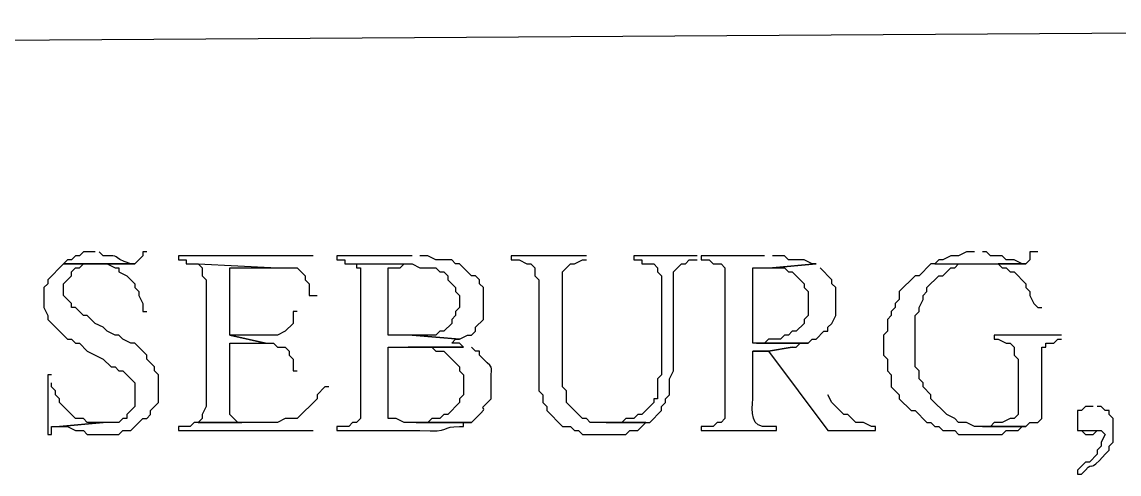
# Model space of a CAD drawing. Header units: metres. Extents: x 45 to 1207, y 17 to 774.
# Drawn here: x 1028.8 to 1095.2, y 189.4 to 216.7 of the extents above; entities that cross this region are included whole.
import ezdxf

# ---------------------------------------------------------------- set-up
doc = ezdxf.new("R2010")
doc.units = ezdxf.units.M

msp = doc.modelspace()

# ---------------------------------------------------------------- linework, layer by layer
for p, q in [((1205.76, 216.72), (936.72, 215.04)), ((1205.76, 216.72), (936.72, 215.04)), ((1032.48, 202.8), (1032.24, 202.56)), ((1033.2, 202.8), (1032.48, 202.8)), ((1033.68, 202.56), (1033.44, 202.8)), ((1036.32, 202.8), (1036.08, 202.8)), ((1036.08, 202.8), (1036.08, 202.56)), ((1086, 202.8), (1085.52, 202.56)), ((1086.48, 202.8), (1086, 202.8)), ((1087.2, 202.8), (1086.96, 202.8)), ((1087.44, 202.56), (1087.2, 202.8)), ((1090.32, 202.8), (1089.84, 202.8)), ((1089.84, 202.8), (1089.84, 202.32)), ((1031.52, 202.32), (1031.28, 202.08)), ((1031.76, 202.32), (1031.52, 202.32)), ((1032, 202.56), (1031.76, 202.32)), ((1032.24, 202.56), (1032, 202.56)), ((1036.08, 202.56), (1035.6, 202.08)), ((1046.4, 202.56), (1038.24, 202.56)), ((1038.24, 202.56), (1038.24, 202.32)), ((1038.24, 202.32), (1038.72, 202.32)), ((1038.72, 202.32), (1038.72, 202.08)), ((1052.4, 202.56), (1047.84, 202.56)), ((1047.84, 202.56), (1047.84, 202.32)), ((1047.84, 202.32), (1048.32, 202.32)), ((1048.32, 202.32), (1048.32, 202.08)), ((1053.36, 202.56), (1052.88, 202.56)), ((1053.84, 202.32), (1053.36, 202.56)), ((1054.8, 202.32), (1053.84, 202.32)), ((1055.04, 202.08), (1054.8, 202.32)), ((1062.96, 202.56), (1058.4, 202.56)), ((1058.4, 202.56), (1058.4, 202.32)), ((1058.4, 202.32), (1058.88, 202.32)), ((1058.88, 202.32), (1059.36, 202.08)), ((1062.24, 202.08), (1062.72, 202.32)), ((1062.72, 202.32), (1062.96, 202.32)), ((1069.68, 202.56), (1065.84, 202.56)), ((1065.84, 202.56), (1065.84, 202.32)), ((1065.84, 202.32), (1066.32, 202.32)), ((1066.32, 202.32), (1066.32, 202.08)), ((1068.96, 202.08), (1069.2, 202.32)), ((1069.2, 202.32), (1069.68, 202.32)), ((1073.76, 202.56), (1069.92, 202.56)), ((1069.92, 202.56), (1069.92, 202.32)), ((1069.92, 202.32), (1070.4, 202.32)), ((1070.4, 202.32), (1070.64, 202.08)), ((1074.96, 202.56), (1074.24, 202.56)), ((1075.2, 202.32), (1074.96, 202.56)), ((1076.16, 202.32), (1075.2, 202.32)), ((1076.64, 202.08), (1076.16, 202.32)), ((1084.32, 202.32), (1084.08, 202.08)), ((1084.56, 202.32), (1084.32, 202.32)), ((1085.04, 202.56), (1084.56, 202.32)), ((1085.52, 202.56), (1085.04, 202.56)), ((1088.16, 202.56), (1087.44, 202.56)), ((1088.4, 202.32), (1088.16, 202.56)), ((1088.88, 202.32), (1088.4, 202.32)), ((1089.36, 202.08), (1088.88, 202.32)), ((1089.84, 202.32), (1089.6, 202.08)), ((1031.28, 202.08), (1030.32, 201.12)), ((1035.6, 202.08), (1031.28, 202.08)), ((1031.28, 202.08), (1033.92, 202.08)), ((1031.28, 202.08), (1035.6, 202.08)), ((1031.76, 201.6), (1032, 201.84)), ((1031.76, 201.36), (1031.76, 201.6)), ((1032, 201.84), (1032.24, 201.84)), ((1032.24, 201.84), (1032.48, 202.08)), ((1032.48, 202.08), (1033.2, 202.08)), ((1033.92, 202.08), (1034.4, 201.84)), ((1034.4, 201.84), (1034.64, 201.84)), ((1034.64, 201.84), (1034.64, 201.6)), ((1034.64, 201.6), (1035.12, 201.36)), ((1035.6, 202.08), (1035.36, 202.08)), ((1038.72, 202.08), (1039.44, 202.08)), ((1039.44, 202.08), (1039.68, 201.84)), ((1039.44, 202.08), (1044.24, 201.84)), ((1039.68, 201.84), (1039.68, 201.36)), ((1041.36, 197.76), (1041.36, 201.84)), ((1041.36, 201.84), (1044.24, 201.84)), ((1044.24, 201.84), (1045.44, 201.84)), ((1045.44, 201.84), (1045.92, 201.36)), ((1048.32, 202.08), (1052.4, 202.08)), ((1049.04, 202.08), (1049.04, 201.84)), ((1049.04, 201.84), (1049.28, 201.84)), ((1049.28, 201.84), (1049.28, 192.72)), ((1050.96, 197.76), (1050.96, 201.84)), ((1050.96, 201.84), (1051.68, 201.84)), ((1051.68, 201.84), (1051.92, 202.08)), ((1051.92, 202.08), (1052.16, 202.08)), ((1052.4, 202.08), (1052.88, 201.84)), ((1052.88, 201.84), (1053.84, 201.84)), ((1053.84, 201.84), (1054.08, 201.6)), ((1054.08, 201.6), (1054.32, 201.6)), ((1054.32, 201.6), (1054.56, 201.36)), ((1055.28, 202.08), (1055.04, 202.08)), ((1056, 201.36), (1055.28, 202.08)), ((1059.36, 202.08), (1059.6, 202.08)), ((1059.6, 202.08), (1059.84, 201.84)), ((1059.84, 201.84), (1059.84, 201.36)), ((1061.52, 201.6), (1062, 202.08)), ((1061.52, 194.64), (1061.52, 201.6)), ((1062, 202.08), (1062.24, 202.08)), ((1066.32, 202.08), (1067.04, 202.08)), ((1067.04, 202.08), (1067.28, 201.84)), ((1067.28, 201.84), (1067.28, 201.6)), ((1067.28, 201.6), (1067.52, 201.36)), ((1068.24, 201.6), (1068.72, 202.08)), ((1068.24, 195.6), (1068.24, 201.6)), ((1068.72, 202.08), (1068.96, 202.08)), ((1070.64, 202.08), (1071.12, 202.08)), ((1071.12, 202.08), (1071.36, 201.84)), ((1071.36, 201.84), (1071.36, 192.72)), ((1073.04, 197.28), (1073.04, 201.84)), ((1073.04, 201.84), (1074.24, 201.84)), ((1076.88, 202.08), (1074.24, 201.84)), ((1074.24, 201.84), (1076.88, 202.08)), ((1074.24, 201.84), (1074.96, 201.84)), ((1074.96, 201.84), (1075.2, 201.6)), ((1075.2, 201.6), (1075.44, 201.6)), ((1075.44, 201.6), (1076.16, 200.88)), ((1076.88, 202.08), (1076.64, 202.08)), ((1077.84, 201.12), (1077.12, 201.84)), ((1083.84, 202.08), (1083.12, 201.36)), ((1084.08, 202.08), (1083.84, 202.08)), ((1084.08, 202.08), (1089.6, 202.08)), ((1084.56, 201.36), (1085.04, 201.84)), ((1085.04, 201.84), (1085.28, 201.84)), ((1085.28, 201.84), (1085.52, 202.08)), ((1085.52, 202.08), (1086.72, 202.08)), ((1089.6, 202.08), (1087.92, 202.08)), ((1087.92, 202.08), (1088.16, 201.84)), ((1088.16, 201.84), (1088.4, 201.84)), ((1088.4, 201.84), (1088.64, 201.6)), ((1088.64, 201.6), (1088.88, 201.6)), ((1088.88, 201.6), (1089.6, 200.88)), ((1089.6, 202.08), (1089.36, 202.08)), ((1030.32, 200.88), (1030.08, 200.64)), ((1030.32, 201.12), (1030.32, 200.88)), ((1031.28, 200.88), (1031.76, 201.36)), ((1031.28, 200.16), (1031.28, 200.88)), ((1035.12, 201.36), (1035.6, 200.88)), ((1035.6, 200.88), (1035.6, 200.64)), ((1039.68, 201.36), (1039.92, 201.12)), ((1039.92, 201.12), (1039.92, 193.44)), ((1045.92, 201.36), (1045.92, 201.12)), ((1045.92, 201.12), (1046.16, 200.88)), ((1046.16, 200.88), (1046.16, 200.16)), ((1054.56, 201.36), (1054.56, 201.12)), ((1054.56, 201.12), (1055.04, 200.64)), ((1056.24, 201.36), (1056, 201.36)), ((1056.48, 201.12), (1056.24, 201.36)), ((1056.48, 200.88), (1056.48, 201.12)), ((1056.72, 200.64), (1056.48, 200.88)), ((1059.84, 201.36), (1060.08, 201.12)), ((1060.08, 201.12), (1060.08, 194.4)), ((1067.52, 201.36), (1067.52, 195.36)), ((1076.16, 200.88), (1076.16, 200.64)), ((1077.84, 200.88), (1077.84, 201.12)), ((1078.08, 200.64), (1077.84, 200.88)), ((1082.88, 201.36), (1081.92, 200.4)), ((1083.12, 201.36), (1082.88, 201.36)), ((1083.6, 200.64), (1084.32, 201.36)), ((1084.32, 201.36), (1084.56, 201.36)), ((1089.6, 200.88), (1089.6, 200.64)), ((1030.08, 200.64), (1030.08, 199.44)), ((1031.76, 199.68), (1031.28, 200.16)), ((1035.6, 200.64), (1035.84, 200.4)), ((1035.84, 200.4), (1035.84, 200.16)), ((1035.84, 200.16), (1036.08, 199.68)), ((1046.16, 200.16), (1046.64, 200.16)), ((1055.04, 200.64), (1055.04, 200.4)), ((1055.04, 200.4), (1055.28, 200.16)), ((1055.28, 200.16), (1055.28, 199.44)), ((1056.72, 198.72), (1056.72, 200.64)), ((1076.16, 200.64), (1076.4, 200.4)), ((1076.4, 200.4), (1076.4, 198.96)), ((1078.08, 198.96), (1078.08, 200.64)), ((1081.92, 200.4), (1081.92, 199.92)), ((1083.36, 200.16), (1083.6, 200.4)), ((1083.36, 199.92), (1083.36, 200.16)), ((1083.6, 200.4), (1083.6, 200.64)), ((1089.6, 200.64), (1089.84, 200.4)), ((1089.84, 200.4), (1089.84, 200.16)), ((1089.84, 200.16), (1090.08, 199.68)), ((1031.76, 199.44), (1031.76, 199.68)), ((1036.08, 199.68), (1036.08, 199.2)), ((1081.92, 199.92), (1081.68, 199.68)), ((1081.68, 199.68), (1081.68, 199.44)), ((1083.12, 199.44), (1083.36, 199.92)), ((1090.08, 199.68), (1090.32, 199.44)), ((1030.08, 199.44), (1030.32, 198.96)), ((1030.32, 198.96), (1030.32, 198.72)), ((1032, 199.44), (1031.76, 199.44)), ((1032.48, 198.96), (1032, 199.44)), ((1032.72, 198.96), (1032.48, 198.96)), ((1033.2, 198.48), (1032.72, 198.96)), ((1036.08, 199.2), (1036.32, 199.2)), ((1045.44, 199.2), (1045.2, 199.2)), ((1045.2, 199.2), (1045.2, 198.48)), ((1055.04, 198.96), (1054.8, 198.72)), ((1055.28, 199.44), (1055.04, 199.2)), ((1055.04, 199.2), (1055.04, 198.96)), ((1076.4, 198.96), (1076.16, 198.72)), ((1077.84, 198.48), (1078.08, 198.96)), ((1081.44, 198.96), (1081.2, 198.72)), ((1081.68, 199.44), (1081.44, 199.2)), ((1081.44, 199.2), (1081.44, 198.96)), ((1082.88, 198.96), (1083.12, 199.2)), ((1082.88, 195.84), (1082.88, 198.96)), ((1083.12, 199.2), (1083.12, 199.44)), ((1090.32, 199.44), (1090.56, 199.44)), ((1030.32, 198.72), (1031.52, 197.52)), ((1033.68, 198.24), (1033.2, 198.48)), ((1033.92, 198), (1033.68, 198.24)), ((1045.2, 198.48), (1044.72, 198)), ((1054.8, 198.48), (1054.32, 198)), ((1054.8, 198.72), (1054.8, 198.48)), ((1056.24, 198.24), (1056.72, 198.72)), ((1056.24, 198), (1056.24, 198.24)), ((1076.16, 198.48), (1075.68, 198)), ((1076.16, 198.72), (1076.16, 198.48)), ((1077.6, 198.24), (1077.84, 198.48)), ((1077.6, 198), (1077.6, 198.24)), ((1081.2, 198.72), (1081.2, 198)), ((1031.52, 197.52), (1031.76, 197.52)), ((1031.76, 197.52), (1032, 197.28)), ((1034.4, 197.76), (1033.92, 198)), ((1034.64, 197.76), (1034.4, 197.76)), ((1034.88, 197.52), (1034.64, 197.76)), ((1035.36, 197.28), (1034.88, 197.52)), ((1044.24, 197.76), (1041.36, 197.76)), ((1041.36, 197.76), (1043.52, 197.28)), ((1043.52, 197.28), (1041.36, 197.76)), ((1044.72, 198), (1044.24, 197.76)), ((1052.4, 197.76), (1050.96, 197.76)), ((1055.28, 197.52), (1052.4, 197.76)), ((1053.84, 197.76), (1052.4, 197.76)), ((1052.4, 197.76), (1055.28, 197.52)), ((1054.08, 198), (1053.84, 197.76)), ((1054.32, 198), (1054.08, 198)), ((1054.8, 197.28), (1055.04, 197.52)), ((1055.04, 197.52), (1055.28, 197.52)), ((1055.28, 197.52), (1055.76, 197.76)), ((1055.76, 197.76), (1056, 197.76)), ((1056, 197.76), (1056.24, 198)), ((1074, 197.52), (1073.76, 197.28)), ((1074.72, 197.52), (1074, 197.52)), ((1074.96, 197.76), (1074.72, 197.52)), ((1075.2, 197.76), (1074.96, 197.76)), ((1075.44, 198), (1075.2, 197.76)), ((1075.68, 198), (1075.44, 198)), ((1076.4, 197.28), (1076.64, 197.52)), ((1076.64, 197.52), (1076.88, 197.52)), ((1076.88, 197.52), (1077.36, 198)), ((1077.36, 198), (1077.6, 198)), ((1081.2, 198), (1080.96, 197.76)), ((1080.96, 197.76), (1080.96, 196.56)), ((1091.76, 197.76), (1087.68, 197.76)), ((1087.68, 197.76), (1087.68, 197.52)), ((1087.68, 197.52), (1087.92, 197.52)), ((1087.92, 197.52), (1088.4, 197.28)), ((1091.28, 197.28), (1091.52, 197.52)), ((1091.52, 197.52), (1091.76, 197.52)), ((1032, 197.28), (1032.24, 197.28)), ((1032.24, 197.28), (1032.72, 196.8)), ((1032.72, 196.8), (1033.68, 196.32)), ((1035.6, 197.28), (1035.36, 197.28)), ((1036.32, 196.56), (1035.6, 197.28)), ((1041.36, 192.96), (1041.36, 197.28)), ((1041.36, 197.28), (1043.52, 197.28)), ((1043.52, 197.28), (1044, 197.28)), ((1044, 197.28), (1044.24, 197.04)), ((1044.24, 197.04), (1044.72, 197.04)), ((1044.72, 197.04), (1044.96, 196.8)), ((1044.96, 196.8), (1044.96, 196.56)), ((1050.96, 192.72), (1050.96, 197.04)), ((1050.96, 197.04), (1055.52, 197.04)), ((1055.52, 197.04), (1052.16, 197.04)), ((1052.16, 197.04), (1053.6, 197.04)), ((1053.6, 197.04), (1053.84, 196.8)), ((1053.84, 196.8), (1054.32, 196.8)), ((1054.32, 196.8), (1055.28, 195.84)), ((1055.28, 197.28), (1054.8, 197.28)), ((1055.52, 197.04), (1055.28, 197.28)), ((1056.24, 196.8), (1056, 197.04)), ((1056.48, 196.8), (1056.24, 196.8)), ((1056.48, 196.56), (1056.48, 196.8)), ((1076.4, 197.28), (1073.04, 197.28)), ((1074, 196.8), (1073.04, 196.8)), ((1073.04, 196.8), (1073.76, 196.8)), ((1073.04, 193.92), (1073.04, 196.8)), ((1073.04, 196.8), (1074, 196.8)), ((1073.76, 197.28), (1073.28, 197.28)), ((1073.28, 197.28), (1076.4, 197.28)), ((1075.44, 197.04), (1074, 196.8)), ((1074, 196.8), (1075.44, 197.04)), ((1074, 196.8), (1077.6, 192)), ((1075.44, 197.04), (1075.68, 197.04)), ((1075.68, 197.04), (1075.92, 197.28)), ((1075.92, 197.28), (1076.4, 197.28)), ((1088.4, 197.28), (1088.64, 197.28)), ((1088.64, 197.28), (1088.88, 197.04)), ((1088.88, 197.04), (1088.88, 196.56)), ((1090.56, 192.72), (1090.56, 197.04)), ((1090.56, 197.04), (1090.8, 197.04)), ((1090.8, 197.04), (1090.8, 197.28)), ((1090.8, 197.28), (1091.28, 197.28)), ((1033.68, 196.32), (1034.16, 195.84)), ((1036.32, 196.32), (1036.32, 196.56)), ((1036.8, 195.84), (1036.32, 196.32)), ((1044.96, 196.56), (1045.2, 196.32)), ((1045.2, 196.32), (1045.2, 195.6)), ((1056.72, 196.32), (1056.48, 196.56)), ((1080.96, 196.56), (1081.2, 196.32)), ((1081.2, 196.32), (1081.2, 195.6)), ((1088.88, 196.56), (1089.12, 196.32)), ((1089.12, 196.32), (1089.12, 192.96)), ((1034.16, 195.84), (1034.4, 195.84)), ((1034.4, 195.84), (1034.64, 195.6)), ((1034.64, 195.6), (1034.88, 195.6)), ((1034.88, 195.6), (1035.6, 194.88)), ((1036.8, 195.6), (1036.8, 195.84)), ((1037.04, 195.36), (1036.8, 195.6)), ((1045.2, 195.6), (1045.44, 195.6)), ((1055.28, 195.84), (1055.28, 195.6)), ((1055.28, 195.6), (1055.52, 195.36)), ((1068, 195.12), (1068.24, 195.6)), ((1081.2, 195.6), (1081.44, 195.36)), ((1083.12, 195.6), (1082.88, 195.84)), ((1083.12, 195.12), (1083.12, 195.6)), ((1030.56, 195.36), (1030.32, 195.36)), ((1030.32, 195.36), (1030.32, 191.76)), ((1030.56, 194.64), (1030.56, 194.88)), ((1035.6, 194.88), (1035.6, 193.44)), ((1037.04, 193.68), (1037.04, 195.36)), ((1055.52, 195.36), (1055.52, 194.16)), ((1067.52, 195.36), (1067.28, 195.12)), ((1067.28, 195.12), (1067.28, 193.92)), ((1068, 194.16), (1068, 195.12)), ((1081.44, 195.36), (1081.44, 194.64)), ((1083.36, 194.88), (1083.12, 195.12)), ((1083.36, 194.64), (1083.36, 194.88)), ((1030.8, 194.4), (1030.56, 194.64)), ((1030.8, 194.16), (1030.8, 194.4)), ((1031.04, 193.92), (1030.8, 194.16)), ((1047.12, 194.64), (1046.64, 194.16)), ((1046.64, 194.16), (1046.64, 193.92)), ((1047.36, 194.64), (1047.12, 194.64)), ((1055.52, 194.16), (1055.28, 193.92)), ((1057.2, 193.92), (1057.2, 194.64)), ((1060.08, 194.4), (1060.32, 194.16)), ((1060.32, 194.16), (1060.32, 193.68)), ((1061.76, 194.4), (1061.52, 194.64)), ((1061.76, 193.68), (1061.76, 194.4)), ((1067.76, 193.92), (1068, 194.16)), ((1077.84, 193.68), (1077.6, 194.16)), ((1081.44, 194.64), (1081.92, 194.16)), ((1081.92, 194.16), (1081.92, 193.92)), ((1083.84, 194.16), (1083.36, 194.64)), ((1083.84, 193.92), (1083.84, 194.16)), ((1031.04, 193.68), (1031.04, 193.92)), ((1032, 192.72), (1031.04, 193.68)), ((1036.56, 193.2), (1037.04, 193.68)), ((1046.64, 193.92), (1045.44, 192.72)), ((1055.28, 193.68), (1054.56, 192.96)), ((1055.28, 193.92), (1055.28, 193.68)), ((1060.32, 193.68), (1060.56, 193.44)), ((1062.72, 192.72), (1061.76, 193.68)), ((1067.04, 193.68), (1066.32, 192.96)), ((1067.28, 193.92), (1067.04, 193.92)), ((1067.04, 193.92), (1067.04, 193.68)), ((1067.52, 193.44), (1067.76, 193.68)), ((1067.76, 193.68), (1067.76, 193.92)), ((1078.56, 192.96), (1077.84, 193.68)), ((1081.92, 193.92), (1082.64, 193.2)), ((1084.8, 192.96), (1083.84, 193.92)), ((1035.6, 193.44), (1035.12, 192.96)), ((1035.12, 192.96), (1035.12, 192.72)), ((1036.32, 192.72), (1036.56, 192.96)), ((1036.56, 192.96), (1036.56, 193.2)), ((1039.92, 193.44), (1039.68, 192.96)), ((1039.68, 192.96), (1039.68, 192.72)), ((1041.84, 192.48), (1041.36, 192.96)), ((1054.32, 192.96), (1054.08, 192.72)), ((1054.56, 192.96), (1054.32, 192.96)), ((1060.56, 193.44), (1060.56, 193.2)), ((1060.56, 193.2), (1061.52, 192.24)), ((1066.08, 192.96), (1065.84, 192.72)), ((1066.32, 192.96), (1066.08, 192.96)), ((1066.8, 192.48), (1067.52, 193.2)), ((1067.52, 193.2), (1067.52, 193.44)), ((1078.8, 192.96), (1078.56, 192.96)), ((1079.28, 192.48), (1078.8, 192.96)), ((1082.64, 193.2), (1082.88, 193.2)), ((1082.88, 193.2), (1083.6, 192.48)), ((1085.28, 192.72), (1084.8, 192.96)), ((1089.12, 192.96), (1088.88, 192.72)), ((1092.96, 193.2), (1092.72, 193.2)), ((1092.72, 193.2), (1092.72, 192)), ((1093.2, 193.44), (1092.96, 193.2)), ((1093.68, 193.44), (1093.2, 193.44)), ((1094.16, 193.44), (1093.92, 193.44)), ((1094.4, 193.2), (1094.16, 193.44)), ((1094.64, 193.2), (1094.4, 193.2)), ((1094.64, 192.96), (1094.64, 193.2)), ((1094.88, 192.72), (1094.64, 192.96)), ((1030.56, 191.76), (1030.56, 192.24)), ((1030.56, 192.24), (1031.04, 192.24)), ((1031.04, 192.24), (1033.68, 192.48)), ((1033.68, 192.48), (1031.04, 192.24)), ((1031.04, 192.24), (1031.52, 192.24)), ((1031.52, 192.24), (1032, 192)), ((1032.48, 192.72), (1032, 192.72)), ((1032.72, 192.48), (1032.48, 192.72)), ((1033.68, 192.48), (1032.72, 192.48)), ((1034.64, 192.48), (1033.68, 192.48)), ((1034.88, 192.72), (1034.64, 192.48)), ((1035.12, 192.72), (1034.88, 192.72)), ((1035.36, 192), (1036.08, 192.72)), ((1036.08, 192.72), (1036.32, 192.72)), ((1038.96, 192.24), (1038.24, 192.24)), ((1038.24, 192.24), (1038.24, 192)), ((1039.2, 192.48), (1038.96, 192.24)), ((1044.24, 192.48), (1039.2, 192.48)), ((1039.68, 192.72), (1039.44, 192.48)), ((1039.44, 192.48), (1042.08, 192.48)), ((1042.08, 192.48), (1041.84, 192.48)), ((1044.72, 192.72), (1044.24, 192.48)), ((1045.44, 192.72), (1044.72, 192.72)), ((1048.56, 192.24), (1047.84, 192.24)), ((1047.84, 192.24), (1047.84, 192)), ((1048.8, 192.48), (1048.56, 192.24)), ((1049.04, 192.48), (1048.8, 192.48)), ((1049.28, 192.72), (1049.04, 192.48)), ((1051.44, 192.72), (1050.96, 192.72)), ((1051.92, 192.48), (1051.44, 192.72)), ((1056, 192.48), (1051.92, 192.48)), ((1053.36, 192.48), (1052.64, 192.48)), ((1052.64, 192.48), (1056, 192.48)), ((1053.6, 192.72), (1053.36, 192.48)), ((1054.08, 192.72), (1053.6, 192.72)), ((1055.28, 192.24), (1055.52, 192.24)), ((1055.52, 192.24), (1055.52, 192.48)), ((1055.52, 192.48), (1056, 192.48)), ((1056, 192.48), (1056.24, 192.72)), ((1061.52, 192.24), (1062, 192.24)), ((1062, 192.24), (1062.24, 192)), ((1062.96, 192.72), (1062.72, 192.72)), ((1063.2, 192.48), (1062.96, 192.72)), ((1066.56, 192.48), (1063.2, 192.48)), ((1065.12, 192.48), (1064.16, 192.48)), ((1064.16, 192.48), (1066.8, 192.48)), ((1065.36, 192.72), (1065.12, 192.48)), ((1065.84, 192.72), (1065.36, 192.72)), ((1066.08, 192), (1066.56, 192.48)), ((1070.64, 192.24), (1069.92, 192.24)), ((1069.92, 192.24), (1069.92, 192)), ((1070.88, 192.48), (1070.64, 192.24)), ((1071.12, 192.48), (1070.88, 192.48)), ((1071.36, 192.72), (1071.12, 192.48)), ((1074.48, 192.24), (1074, 192.24)), ((1074.48, 192), (1074.48, 192.24)), ((1079.76, 192.48), (1079.28, 192.48)), ((1080.24, 192.24), (1079.76, 192.48)), ((1080.48, 192.24), (1080.24, 192.24)), ((1080.48, 192), (1080.48, 192.24)), ((1083.6, 192.48), (1083.84, 192.48)), ((1083.84, 192.48), (1084.08, 192.24)), ((1084.08, 192.24), (1084.32, 192.24)), ((1084.32, 192.24), (1084.56, 192)), ((1085.52, 192.48), (1085.28, 192.72)), ((1086, 192.48), (1085.52, 192.48)), ((1086.48, 192.24), (1086, 192.48)), ((1089.6, 192.24), (1086.48, 192.24)), ((1087.44, 192.24), (1086.96, 192.24)), ((1086.96, 192.24), (1089.6, 192.24)), ((1087.68, 192.48), (1087.44, 192.24)), ((1088.16, 192.48), (1087.68, 192.48)), ((1088.64, 192.72), (1088.16, 192.48)), ((1088.88, 192.72), (1088.64, 192.72)), ((1089.12, 192), (1089.36, 192.24)), ((1089.36, 192.24), (1089.6, 192.24)), ((1089.6, 192.24), (1089.84, 192.48)), ((1089.84, 192.48), (1090.32, 192.48)), ((1090.32, 192.48), (1090.56, 192.72)), ((1094.88, 191.28), (1094.88, 192.72)), ((1030.32, 191.76), (1030.56, 191.76)), ((1032, 192), (1032.48, 192)), ((1032.48, 192), (1032.72, 191.76)), ((1032.72, 191.76), (1034.64, 191.76)), ((1034.64, 191.76), (1034.88, 192)), ((1034.88, 192), (1035.36, 192)), ((1038.24, 192), (1046.4, 192)), ((1047.84, 192), (1052.88, 192)), ((1062.24, 192), (1062.48, 192)), ((1062.48, 192), (1062.72, 191.76)), ((1062.72, 191.76), (1065.36, 191.76)), ((1065.36, 191.76), (1065.6, 192)), ((1065.6, 192), (1066.08, 192)), ((1069.92, 192), (1074.48, 192)), ((1077.6, 192), (1080.48, 192)), ((1084.56, 192), (1085.28, 192)), ((1085.28, 192), (1085.52, 191.76)), ((1085.52, 191.76), (1088.16, 191.76)), ((1088.16, 191.76), (1088.4, 192)), ((1088.4, 192), (1089.12, 192)), ((1092.72, 192), (1092.96, 192)), ((1092.72, 192), (1094.16, 192)), ((1092.96, 192), (1093.2, 191.76)), ((1093.2, 191.76), (1093.68, 191.76)), ((1093.68, 191.76), (1093.92, 192)), ((1093.92, 192), (1094.16, 192)), ((1094.16, 192), (1094.4, 191.76)), ((1094.4, 191.76), (1094.16, 191.28)), ((1094.16, 191.04), (1093.92, 190.8)), ((1093.92, 190.8), (1093.92, 190.56)), ((1094.16, 191.28), (1094.16, 191.04)), ((1094.4, 190.56), (1094.64, 190.8)), ((1094.64, 191.04), (1094.88, 191.28)), ((1094.64, 190.8), (1094.64, 191.04)), ((1093.92, 190.56), (1093.44, 190.08)), ((1093.2, 190.08), (1092.72, 189.6)), ((1092.72, 189.6), (1092.72, 189.36)), ((1092.96, 189.36), (1093.2, 189.6)), ((1093.44, 190.08), (1093.2, 190.08)), ((1092.72, 189.36), (1092.96, 189.36))]:
    msp.add_line(p, q)
for points in [[(1035.36, 202.08), (1034.951, 202.23), (1034.698, 202.349), (1034.553, 202.439), (1034.465, 202.503), (1034.384, 202.544), (1034.259, 202.565), (1034.041, 202.57), (1033.68, 202.56)], [(1057.2, 194.64), (1057.186, 195.08), (1057.197, 195.384), (1057.214, 195.587), (1057.218, 195.723), (1057.19, 195.83), (1057.111, 195.941), (1056.96, 196.093), (1056.72, 196.32)], [(1056.24, 192.72), (1056.575, 193.043), (1056.725, 193.218), (1056.753, 193.294), (1056.72, 193.32), (1056.687, 193.346), (1056.715, 193.422), (1056.865, 193.597), (1057.2, 193.92)], [(1074, 192.24), (1073.636, 192.239), (1073.373, 192.334), (1073.194, 192.508), (1073.086, 192.742), (1073.031, 193.018), (1073.016, 193.319), (1073.024, 193.625), (1073.04, 193.92)], [(1052.88, 192), (1053.491, 191.972), (1053.911, 191.982), (1054.19, 192.019), (1054.382, 192.072), (1054.535, 192.132), (1054.702, 192.187), (1054.933, 192.226), (1055.28, 192.24)], [(1093.2, 189.6), (1093.37, 189.77), (1093.472, 189.839), (1093.537, 189.85), (1093.597, 189.846), (1093.682, 189.871), (1093.824, 189.969), (1094.053, 190.185), (1094.4, 190.56)]]:
    msp.add_lwpolyline(points)

doc.saveas('drawing.dxf')
